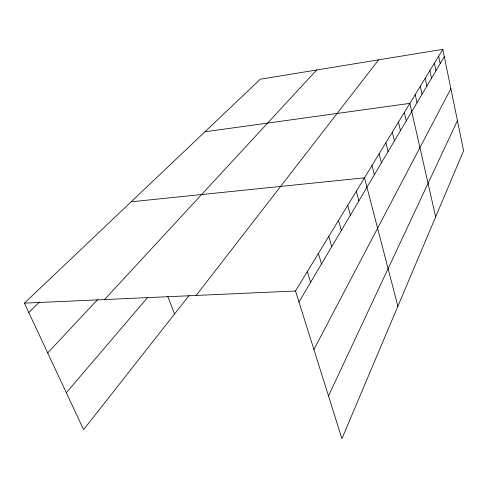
<?xml version="1.0" encoding="UTF-8"?>
<svg xmlns="http://www.w3.org/2000/svg" width="488" height="488" viewBox="0 0 488 488"><rect width="100%" height="100%" fill="white"/><g stroke="black" fill="none" stroke-linecap="round" stroke-linejoin="round"><path stroke-width="0.73" d="M328.497 395.927L457.433 120.646M313.906 349.524L450.875 88.682M298.967 301.993L444.306 56.651M442.805 49.337L463.6 150.713L341.935 438.663L295.502 290.988L442.805 49.337L260.311 79.209L24.4 303.152L83.601 429.647L188.954 295.673M196.188 295.441L378.615 59.841M66.319 392.724L147.644 297.503M104.536 299.559L316.694 69.979M47.696 352.928L97.801 299.382M28.761 312.472L39.461 302.084M204.917 131.791L409.871 103.364L435.656 216.843M131.18 201.788L364.499 177.803L397.873 306.275M24.4 303.152L295.502 290.988M167.75 296.423L174.539 313.998M307.33 271.584L310.606 282.339M318.396 253.431L321.507 263.947M328.772 236.412L331.724 246.696M338.513 220.43L341.325 230.482M347.688 205.381L350.366 215.226M356.332 191.198L358.894 200.83M372.002 165.493L374.351 174.741M379.121 153.811L381.378 162.876M385.88 142.716L388.051 151.609M392.315 132.163L394.408 140.886M398.446 122.104L400.459 130.668M404.29 112.521L406.23 120.92M415.203 94.623L417.014 102.724M420.302 86.254L422.053 94.214M425.182 78.245L426.878 86.065M429.861 70.565L431.508 78.257M434.35 63.202L435.943 70.76M438.663 56.126L440.206 63.568"/></g></svg>
